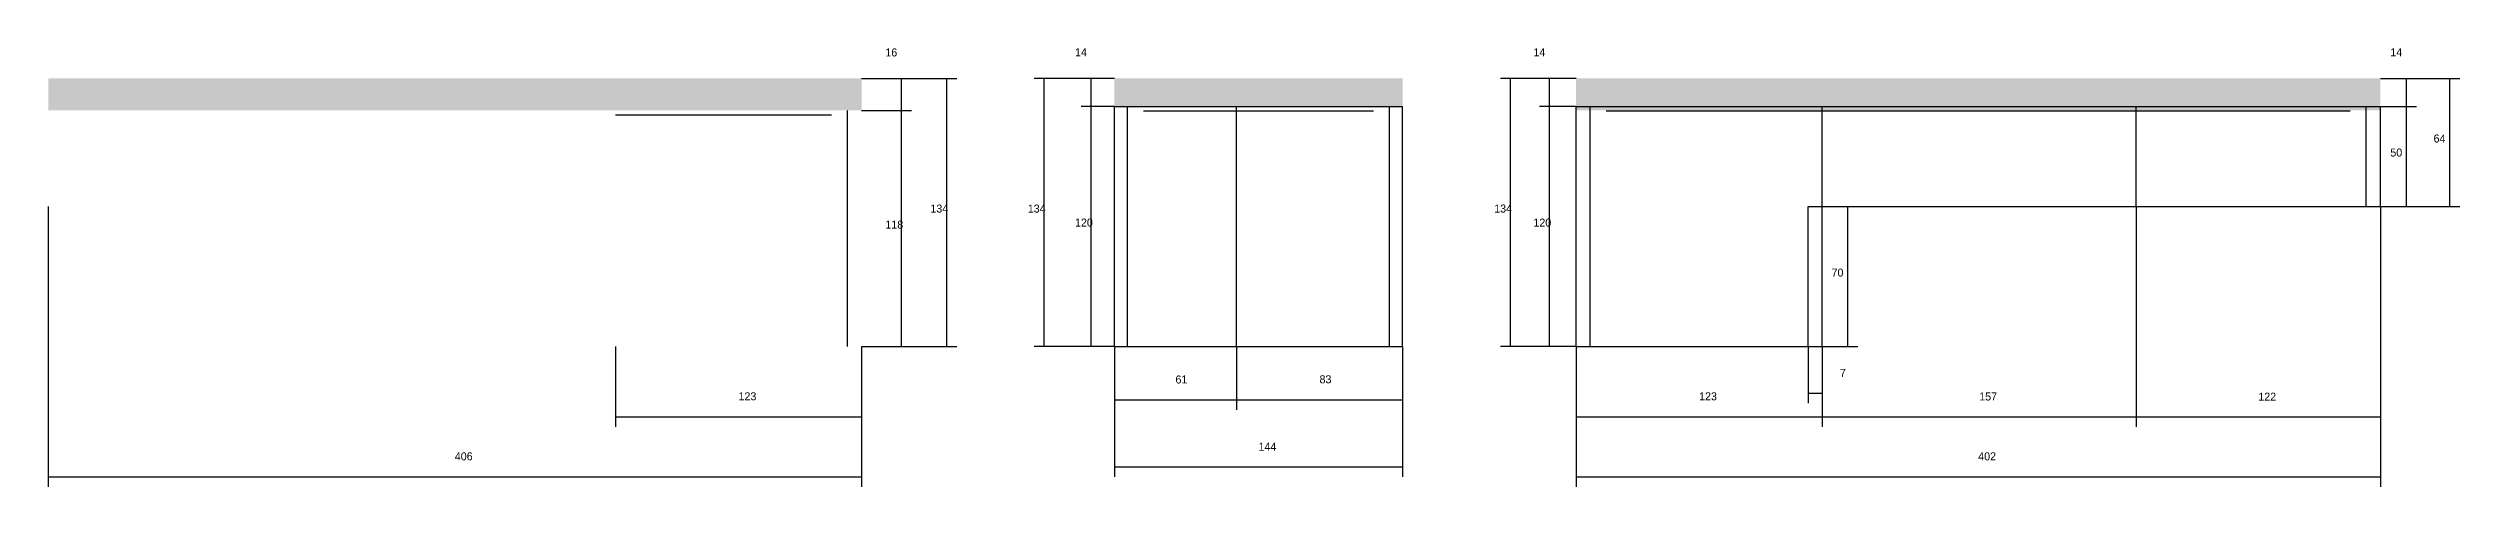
# Model space of a CAD drawing. Header units: metres. Extents: x 6068 to 8063, y 5081 to 5728.
# Drawn here: x 6068 to 7273, y 5509 to 5728 of the extents above; entities that cross this region are included whole.
import ezdxf

# ---------------------------------------------------------------- set-up
doc = ezdxf.new("R2010")
doc.units = ezdxf.units.M
for name, color, linetype in [('COTA', 241, 'Continuous'), ('Painéis', 200, 'Continuous'), ('SARR_2.2x7', 40, 'Continuous')]:
    doc.layers.add(name, color=color, linetype=linetype)

msp = doc.modelspace()

# ---------------------------------------------------------------- hatches: boundary and pattern name
at = {"layer": 'COTA'}
h = msp.add_hatch(dxfattribs=at)
h.set_pattern_fill('AR-CONC', scale=0.03)
h.paths.add_polyline_path([(6474.5, 5696.8), (6474.5, 5712.8), (6474.5, 5712.8), (6068, 5712.8), (6068, 5712.8), (6068, 5696.8), (6068, 5696.8), (6474.5, 5696.8)])
h = msp.add_hatch(dxfattribs=at)
h.set_pattern_fill('AR-CONC', scale=0.03)
h.paths.add_polyline_path([(6744.9, 5698.8), (6744.9, 5712.8), (6744.9, 5712.8), (6600.9, 5712.8), (6600.9, 5712.8), (6600.9, 5698.8), (6600.9, 5698.8), (6744.9, 5698.8)])
h = msp.add_hatch(dxfattribs=at)
h.set_pattern_fill('AR-CONC', scale=0.03)
h.paths.add_polyline_path([(6831.6, 5696.8), (6831.6, 5712.8), (6831.6, 5712.8), (7233.6, 5712.8), (7233.6, 5712.8), (7233.6, 5696.8), (7233.6, 5696.8), (6831.6, 5696.8)])

# ---------------------------------------------------------------- linework, layer by layer
for p, q in [((7233.6, 5712.8), (7251.7, 5712.8)), ((7233.6, 5712.8), (7273.3, 5712.8)), ((7246.7, 5698.8), (7246.7, 5712.8)), ((7268.3, 5648.8), (7268.3, 5712.8)), ((7233.6, 5698.8), (7251.7, 5698.8)), ((7111.6, 5648.8), (7111.6, 5538.8)), ((7111.6, 5648.8), (7111.6, 5538.8)), ((7233.6, 5648.8), (7233.6, 5538.8)), ((7233.6, 5648.8), (7273.3, 5648.8)), ((6600.9, 5578.8), (6600.9, 5547.3)), ((6600.9, 5578.8), (6600.9, 5513.8)), ((6661.9, 5578.8), (6661.9, 5547.3)), ((6661.9, 5578.8), (6661.9, 5547.3)), ((6744.9, 5578.8), (6744.9, 5547.3)), ((6744.9, 5578.8), (6744.9, 5513.8)), ((6947.6, 5578.8), (6947.6, 5550.6)), ((6954.6, 5578.8), (6954.6, 5538.8)), ((6954.6, 5578.8), (6954.6, 5550.6)), ((6600.9, 5552.3), (6661.9, 5552.3)), ((6661.9, 5552.3), (6744.9, 5552.3)), ((6947.6, 5555.6), (6954.6, 5555.6)), ((6954.6, 5543.8), (7111.6, 5543.8)), ((7111.6, 5543.8), (7233.6, 5543.8)), ((6600.9, 5518.8), (6744.9, 5518.8))]:
    msp.add_line(p, q, dxfattribs=at)
at = {"layer": 'Painéis'}
for p, q in [((6474.5, 5712.8), (6499.5, 5712.8)), ((6474.5, 5712.8), (6522.1, 5712.8)), ((6494.5, 5696.8), (6494.5, 5712.8)), ((6517.1, 5578.8), (6517.1, 5712.8)), ((6600.9, 5712.8), (6560.8, 5712.8)), ((6565.8, 5578.8), (6565.8, 5712.8)), ((6600.9, 5712.8), (6584.3, 5712.8)), ((6589.3, 5698.8), (6589.3, 5712.8)), ((6831.6, 5712.8), (6793.9, 5712.8)), ((6798.9, 5578.8), (6798.9, 5712.8)), ((6831.6, 5712.8), (6813.4, 5712.8)), ((6818.4, 5698.8), (6818.4, 5712.8)), ((6474.5, 5696.8), (6499.5, 5696.8)), ((6474.5, 5696.8), (6499.5, 5696.8)), ((6494.5, 5578.8), (6494.5, 5696.8)), ((6600.9, 5698.8), (6584.3, 5698.8)), ((6600.9, 5698.8), (6584.3, 5698.8)), ((6589.3, 5578.8), (6589.3, 5698.8)), ((6600.9, 5698.8), (6744.9, 5698.8)), ((6600.9, 5578.8), (6600.9, 5698.8)), ((6661.9, 5578.8), (6661.9, 5698.8)), ((6744.9, 5578.8), (6744.9, 5698.8)), ((6831.6, 5698.8), (6813.4, 5698.8)), ((6831.6, 5698.8), (6813.4, 5698.8)), ((6818.4, 5578.8), (6818.4, 5698.8)), ((6831.6, 5698.8), (6954.6, 5698.8)), ((6831.6, 5578.8), (6831.6, 5698.8)), ((6954.6, 5698.8), (7233.6, 5698.8)), ((6954.6, 5648.8), (6954.6, 5698.8)), ((7111.6, 5648.8), (7111.6, 5698.8)), ((7233.6, 5648.8), (7233.6, 5698.8)), ((7233.6, 5698.8), (7251.7, 5698.8)), ((7246.7, 5648.8), (7246.7, 5698.8)), ((6068, 5648.8), (6068, 5508.8)), ((6954.6, 5648.8), (7233.6, 5648.8)), ((6954.6, 5578.8), (6954.6, 5648.8)), ((6954.6, 5648.8), (6972.4, 5648.8)), ((6967.4, 5578.8), (6967.4, 5648.8)), ((7233.6, 5648.8), (7251.7, 5648.8)), ((7233.6, 5648.8), (7233.6, 5508.8)), ((6351.5, 5578.8), (6351.5, 5538.8)), ((6474.5, 5578.8), (6474.5, 5538.8)), ((6474.5, 5578.8), (6474.5, 5508.8)), ((6474.5, 5578.8), (6499.5, 5578.8)), ((6474.5, 5578.8), (6522.1, 5578.8)), ((6600.9, 5578.8), (6560.8, 5578.8)), ((6600.9, 5578.8), (6584.3, 5578.8)), ((6600.9, 5578.8), (6744.9, 5578.8)), ((6831.6, 5578.8), (6793.9, 5578.8)), ((6831.6, 5578.8), (6813.4, 5578.8)), ((6831.6, 5578.8), (6954.6, 5578.8)), ((6831.6, 5578.8), (6831.6, 5538.8)), ((6831.6, 5578.8), (6831.6, 5508.8)), ((6954.6, 5578.8), (6972.4, 5578.8)), ((6954.6, 5578.8), (6954.6, 5538.8)), ((6351.5, 5543.8), (6474.5, 5543.8)), ((6831.6, 5543.8), (6954.6, 5543.8)), ((6068, 5513.8), (6474.5, 5513.8)), ((6831.6, 5513.8), (7233.6, 5513.8))]:
    msp.add_line(p, q, dxfattribs=at)
at = {"layer": 'SARR_2.2x7'}
for p, q in [((6351.5, 5694.6), (6459.5, 5694.6)), ((6467.5, 5578.8), (6467.5, 5696.8)), ((6607.5, 5578.8), (6607.5, 5698.8)), ((6615.5, 5696.6), (6661.9, 5696.6)), ((6661.9, 5696.6), (6730.4, 5696.6)), ((6738.4, 5578.8), (6738.4, 5698.8)), ((6838.6, 5578.8), (6838.6, 5698.8)), ((6846.6, 5696.6), (6954.6, 5696.6)), ((6954.6, 5696.6), (7111.6, 5696.6)), ((7111.6, 5696.6), (7218.6, 5696.6)), ((7226.6, 5648.8), (7226.6, 5698.8)), ((6947.6, 5648.8), (6954.6, 5648.8)), ((6947.6, 5578.8), (6947.6, 5648.8))]:
    msp.add_line(p, q, dxfattribs=at)

# ---------------------------------------------------------------- texts
at = {"layer": 'COTA'}
for s, p in [('14', (7238.6, 5723.9)), ('64', (7260.2, 5680.8)), ('61', (6631.4, 5560.4)), ('83', (6703.4, 5560.5)), ('7', (6963.5, 5563.7)), ('157', (7033.1, 5551.9)), ('122', (7172.6, 5551.8)), ('144', (6672.9, 5526.8))]:
    msp.add_text(s, height=4, dxfattribs=at).set_placement(p)
at = {"layer": 'Painéis'}
for s, p in [('16', (6486.4, 5723.8)), ('14', (6581.2, 5723.9)), ('14', (6810.3, 5723.9)), ('50', (7238.6, 5673.8)), ('118', (6486.4, 5637.8)), ('134', (6508.9, 5645.8)), ('134', (6557.6, 5645.8)), ('120', (6581.2, 5638.8)), ('134', (6790.7, 5645.8)), ('120', (6810.3, 5638.8)), ('70', (6959.3, 5613.8)), ('123', (6413, 5552)), ('123', (6893.1, 5552)), ('406', (6271.2, 5522)), ('402', (7032.6, 5522))]:
    msp.add_text(s, height=4, dxfattribs=at).set_placement(p)

doc.saveas('drawing.dxf')
